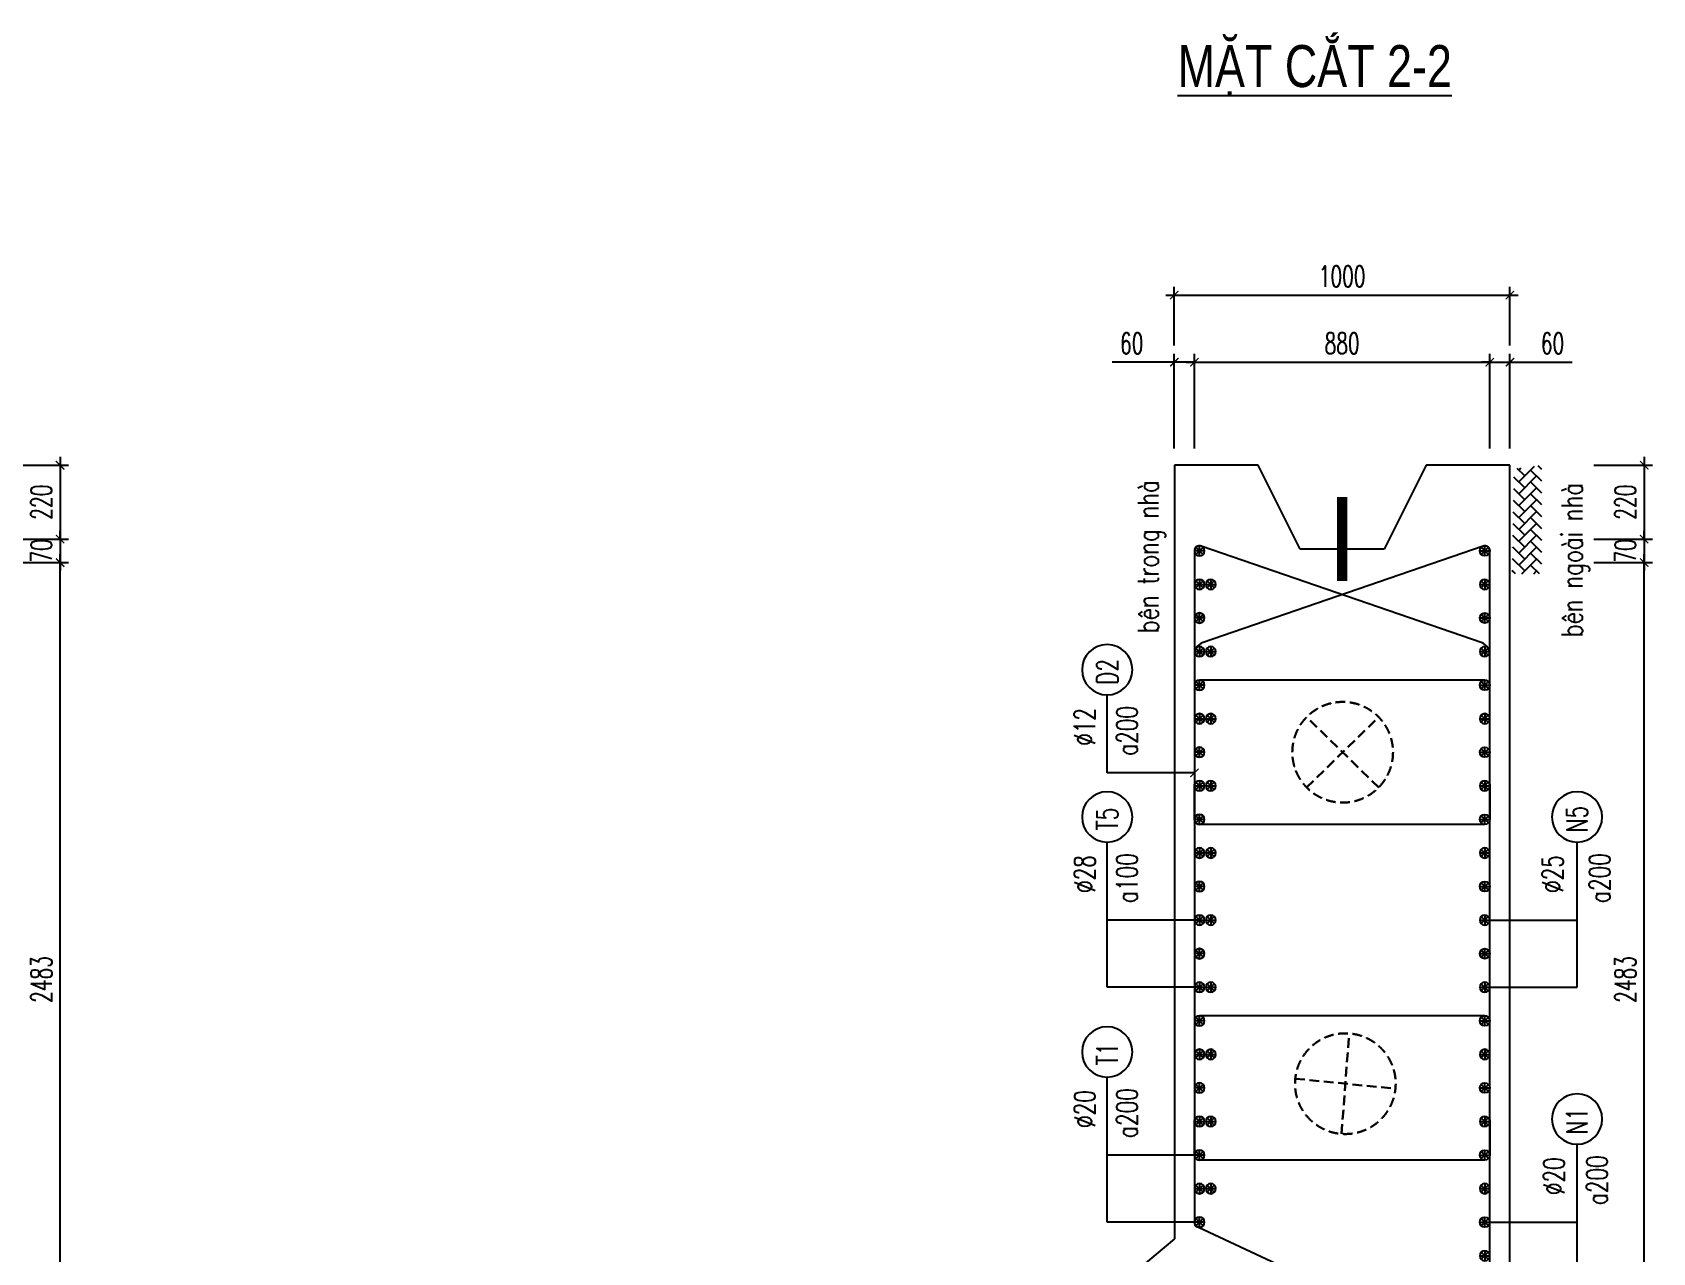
# Model space of a CAD drawing. Header units: millimetres. Extents: x -143483 to 1166745, y -1448440 to -1202244.
# Drawn here: x 840840 to 860151, y -1227956 to -1213416 of the extents above; entities that cross this region are included whole.
import ezdxf
from ezdxf.enums import TextEntityAlignment as Align

# ---------------------------------------------------------------- set-up
doc = ezdxf.new("R2010")
doc.units = ezdxf.units.MM
doc.header["$LTSCALE"] = 30
doc.header["$PDMODE"] = 3
doc.linetypes.add('DASHED', pattern=[19.05, 12.7, -6.35])
doc.layers.get('0').update_dxf_attribs({"lineweight": 9})
doc.layers.get('Defpoints').update_dxf_attribs({"lineweight": 9})
for name, color, linetype in [('ccu11-Cotthep', 9, 'Continuous'), ('ccu11-Dim', 8, 'Continuous'), ('ccu11-Hatch', 8, 'Continuous'), ('ccu11-Text', 31, 'Continuous'), ('ccu11-Thep', 4, 'Continuous'), ('ccu11-Thep doc', 4, 'Continuous'), ('ccu11-Thepdai', 6, 'Continuous'), ('Xref_ST_MBDV Cot vach 30.7.2022$0$Xref_ST_MBDV Cot vach 30.7.2022|Xref_ST_MBDV Cot vach 30.7.2022|Xref_ST_MBDV Cot vach 30.7.2022|Xref_ST_MBDV Cot vach 30.7.2022|ccu12-Thay', 7, 'Continuous')]:
    doc.layers.add(name, color=color, linetype=linetype)
doc.layers.add('ccu11-Khuat', color=9, linetype='DASHED', lineweight=30)
doc.layers.add('Vicom_thep doc', color=1, linetype='Continuous', lineweight=35)
doc.styles.add('ccu11-dim', font='vnsimli.shx', dxfattribs={"width": 0.65, "bigfont": 'bigfont.shx'})
doc.styles.add('ccu11-VnAvH-B', font='VHAVANB.TTF')
doc.styles.add('ccu11-vnsimli', font='vnsimli.shx', dxfattribs={"width": 0.8, "bigfont": 'vns.shx'})
doc.styles.add('ccu11-vnsimple', font='vnsimple.shx', dxfattribs={"bigfont": 'bigfont.shx'})
doc.styles.add('ccu11_simli', font='vnsimli.shx', dxfattribs={"width": 0.8})
doc.dimstyles.new('ccu11-100', dxfattribs={"dimscale": 100, "dimtxt": 2.5, "dimasz": 1, "dimexe": 1, "dimexo": 2, "dimgap": 1, "dimtad": 1, "dimdec": 0, "dimdsep": 46, "dimtxsty": 'ccu11-dim', "dimblk": 'ARCHTICK', "dimcen": -1, "dimdle": 1, "dimclrd": 256, "dimclre": 256, "dimclrt": 3, "dimadec": 0, "dimazin": 2, "dimtfac": 0.1, "dimtdec": 0, "dimtmove": 0, "dimatfit": 1, "dimldrblk": 'ARCHTICK', "dimfxl": 0, "dimtvp": 0.833333, "dimtolj": 1, "dimtzin": 12, "dimarcsym": 0})
doc.dimstyles.new('ccu11-100x4', dxfattribs={"dimscale": 100, "dimtxt": 2.5, "dimasz": 1, "dimexe": 1, "dimexo": 2, "dimgap": 1, "dimtad": 1, "dimdec": 0, "dimlfac": 0.25, "dimdsep": 46, "dimtxsty": 'ccu11-dim', "dimblk": 'ARCHTICK', "dimcen": -1, "dimdle": 1, "dimclrd": 256, "dimclre": 256, "dimclrt": 3, "dimadec": 0, "dimazin": 2, "dimtfac": 0.1, "dimtdec": 0, "dimtmove": 0, "dimatfit": 1, "dimldrblk": 'ARCHTICK', "dimfxl": 0, "dimtvp": 0.833333, "dimtolj": 1, "dimtzin": 12, "dimarcsym": 0})

# ---------------------------------------------------------------- blocks, each defined once
blk = doc.blocks.new('_ARCHTICK')
at = {"color": 0, "linetype": 'ByBlock', "const_width": 0.15}
blk.add_lwpolyline([(-0.5, -0.5), (0.5, 0.5)], dxfattribs=at)
blk = doc.blocks.new('*D3131')
at = {"layer": 'ccu11-Dim', "linetype": 'ByBlock', "lineweight": -2, "ltscale": 30, "transparency": 16777216}
for p, q in [((841171, -1218474), (841171, -1219554)), ((840571, -1218574), (841271, -1218574)), ((840571, -1219454), (841271, -1219454))]:
    blk.add_line(p, q, dxfattribs=at)
at = {"layer": 'Defpoints', "color": 0, "linetype": 'ByBlock', "ltscale": 30, "transparency": 16777216}
for p in [(840371, -1218574), (840371, -1219454), (841171, -1219454)]:
    blk.add_point(p, dxfattribs=at)
at = {"layer": 'ccu11-Dim', "linetype": 'ByBlock', "lineweight": -2, "ltscale": 30, "transparency": 16777216, "xscale": 100, "yscale": 100, "zscale": 100}
for p, rotation in [((841171, -1218574), 90), ((841171, -1219454), 270)]:
    blk.add_blockref('_ARCHTICK', p, dxfattribs=dict(at, rotation=rotation))
at = {"layer": 'ccu11-Dim', "color": 3, "linetype": 'ByBlock', "ltscale": 30, "transparency": 16777216, "insert": (840946, -1219014), "char_height": 250, "attachment_point": 5, "rotation": 90, "style": 'ccu11-dim'}
blk.add_mtext('\\A1;220', dxfattribs=at)
blk = doc.blocks.new('*D3132')
at = {"layer": 'ccu11-Dim', "linetype": 'ByBlock', "lineweight": -2, "ltscale": 30, "transparency": 16777216}
for p, q in [((840571, -1219454), (841271, -1219454)), ((841171, -1219454), (841171, -1219354)), ((841171, -1219454), (841171, -1219734)), ((840571, -1219734), (841271, -1219734)), ((841171, -1219734), (841171, -1219834))]:
    blk.add_line(p, q, dxfattribs=at)
at = {"layer": 'Defpoints', "color": 0, "linetype": 'ByBlock', "ltscale": 30, "transparency": 16777216}
for p in [(840371, -1219454), (840371, -1219734), (841171, -1219734)]:
    blk.add_point(p, dxfattribs=at)
at = {"layer": 'ccu11-Dim', "linetype": 'ByBlock', "lineweight": -2, "ltscale": 30, "transparency": 16777216, "xscale": 100, "yscale": 100, "zscale": 100}
for p, rotation in [((841171, -1219454), 270), ((841171, -1219734), 90)]:
    blk.add_blockref('_ARCHTICK', p, dxfattribs=dict(at, rotation=rotation))
at = {"layer": 'ccu11-Dim', "color": 3, "linetype": 'ByBlock', "ltscale": 30, "transparency": 16777216, "insert": (840946, -1219594), "char_height": 250, "attachment_point": 5, "rotation": 90, "style": 'ccu11-dim'}
blk.add_mtext('\\A1;70', dxfattribs=at)
blk = doc.blocks.new('*D3133')
at = {"layer": 'ccu11-Dim', "linetype": 'ByBlock', "lineweight": -2, "ltscale": 30, "transparency": 16777216}
for p, q in [((841171, -1229767), (841171, -1219634)), ((840571, -1219734), (841271, -1219734)), ((840571, -1229667), (841271, -1229667))]:
    blk.add_line(p, q, dxfattribs=at)
at = {"layer": 'Defpoints', "color": 0, "linetype": 'ByBlock', "ltscale": 30, "transparency": 16777216}
for p in [(840371, -1219734), (841171, -1219734), (840371, -1229667)]:
    blk.add_point(p, dxfattribs=at)
at = {"layer": 'ccu11-Dim', "linetype": 'ByBlock', "lineweight": -2, "ltscale": 30, "transparency": 16777216, "xscale": 100, "yscale": 100, "zscale": 100}
for p, rotation in [((841171, -1219734), 90), ((841171, -1229667), 270)]:
    blk.add_blockref('_ARCHTICK', p, dxfattribs=dict(at, rotation=rotation))
at = {"layer": 'ccu11-Dim', "color": 3, "linetype": 'ByBlock', "ltscale": 30, "transparency": 16777216, "insert": (840946, -1224701), "char_height": 250, "attachment_point": 5, "rotation": 90, "style": 'ccu11-dim'}
blk.add_mtext('\\A1;2483', dxfattribs=at)
blk = doc.blocks.new('*D3141')
at = {"layer": 'ccu11-Dim', "linetype": 'ByBlock', "lineweight": -2, "ltscale": 30, "transparency": 16777216}
for p, q in [((854451, -1217346), (853712, -1217346)), ((854451, -1218374), (854451, -1217246)), ((854691, -1217346), (854451, -1217346)), ((854691, -1218374), (854691, -1217246)), ((854691, -1217346), (854791, -1217346))]:
    blk.add_line(p, q, dxfattribs=at)
at = {"layer": 'Defpoints', "color": 0, "linetype": 'ByBlock', "ltscale": 30, "transparency": 16777216}
for p in [(854691, -1217346), (854451, -1218574), (854691, -1218574)]:
    blk.add_point(p, dxfattribs=at)
at = {"layer": 'ccu11-Dim', "linetype": 'ByBlock', "lineweight": -2, "ltscale": 30, "transparency": 16777216, "xscale": 100, "yscale": 100, "zscale": 100}
blk.add_blockref('_ARCHTICK', (854451, -1217346), dxfattribs=at)
at = {"layer": 'ccu11-Dim', "linetype": 'ByBlock', "lineweight": -2, "ltscale": 30, "transparency": 16777216, "xscale": 100, "yscale": 100, "zscale": 100, "rotation": 180}
blk.add_blockref('_ARCHTICK', (854691, -1217346), dxfattribs=at)
at = {"layer": 'ccu11-Dim', "color": 3, "linetype": 'ByBlock', "ltscale": 30, "transparency": 16777216, "insert": (853943, -1217121), "char_height": 250, "attachment_point": 5, "style": 'ccu11-dim'}
blk.add_mtext('\\A1;60', dxfattribs=at)
blk = doc.blocks.new('*D3142')
at = {"layer": 'ccu11-Dim', "linetype": 'ByBlock', "lineweight": -2, "ltscale": 30, "transparency": 16777216}
for p, q in [((854591, -1217346), (858311, -1217346)), ((854691, -1218374), (854691, -1217246)), ((858211, -1218374), (858211, -1217246))]:
    blk.add_line(p, q, dxfattribs=at)
at = {"layer": 'Defpoints', "color": 0, "linetype": 'ByBlock', "ltscale": 30, "transparency": 16777216}
for p in [(858211, -1217346), (854691, -1218574), (858211, -1218574)]:
    blk.add_point(p, dxfattribs=at)
at = {"layer": 'ccu11-Dim', "linetype": 'ByBlock', "lineweight": -2, "ltscale": 30, "transparency": 16777216, "xscale": 100, "yscale": 100, "zscale": 100, "rotation": 180}
blk.add_blockref('_ARCHTICK', (854691, -1217346), dxfattribs=at)
at = {"layer": 'ccu11-Dim', "linetype": 'ByBlock', "lineweight": -2, "ltscale": 30, "transparency": 16777216, "xscale": 100, "yscale": 100, "zscale": 100}
blk.add_blockref('_ARCHTICK', (858211, -1217346), dxfattribs=at)
at = {"layer": 'ccu11-Dim', "color": 3, "linetype": 'ByBlock', "ltscale": 30, "transparency": 16777216, "insert": (856451, -1217121), "char_height": 250, "attachment_point": 5, "style": 'ccu11-dim'}
blk.add_mtext('\\A1;880', dxfattribs=at)
blk = doc.blocks.new('*D3143')
at = {"layer": 'ccu11-Dim', "linetype": 'ByBlock', "lineweight": -2, "ltscale": 30, "transparency": 16777216}
for p, q in [((858211, -1217346), (858111, -1217346)), ((858211, -1218374), (858211, -1217246)), ((858211, -1217346), (858451, -1217346)), ((858451, -1218374), (858451, -1217246)), ((858451, -1217346), (859191, -1217346))]:
    blk.add_line(p, q, dxfattribs=at)
at = {"layer": 'Defpoints', "color": 0, "linetype": 'ByBlock', "ltscale": 30, "transparency": 16777216}
for p in [(858211, -1217346), (858211, -1218574), (858451, -1218574)]:
    blk.add_point(p, dxfattribs=at)
at = {"layer": 'ccu11-Dim', "linetype": 'ByBlock', "lineweight": -2, "ltscale": 30, "transparency": 16777216, "xscale": 100, "yscale": 100, "zscale": 100}
blk.add_blockref('_ARCHTICK', (858211, -1217346), dxfattribs=at)
at = {"layer": 'ccu11-Dim', "linetype": 'ByBlock', "lineweight": -2, "ltscale": 30, "transparency": 16777216, "xscale": 100, "yscale": 100, "zscale": 100, "rotation": 180}
blk.add_blockref('_ARCHTICK', (858451, -1217346), dxfattribs=at)
at = {"layer": 'ccu11-Dim', "color": 3, "linetype": 'ByBlock', "ltscale": 30, "transparency": 16777216, "insert": (858959, -1217121), "char_height": 250, "attachment_point": 5, "style": 'ccu11-dim'}
blk.add_mtext('\\A1;60', dxfattribs=at)
blk = doc.blocks.new('*D3144')
at = {"layer": 'ccu11-Dim', "linetype": 'ByBlock', "lineweight": -2, "ltscale": 30, "transparency": 16777216}
for p, q in [((854351, -1216546), (858551, -1216546)), ((854451, -1217146), (854451, -1216446)), ((858451, -1217146), (858451, -1216446))]:
    blk.add_line(p, q, dxfattribs=at)
at = {"layer": 'Defpoints', "color": 0, "linetype": 'ByBlock', "ltscale": 30, "transparency": 16777216}
for p in [(858451, -1216546), (854451, -1217346), (858451, -1217346)]:
    blk.add_point(p, dxfattribs=at)
at = {"layer": 'ccu11-Dim', "linetype": 'ByBlock', "lineweight": -2, "ltscale": 30, "transparency": 16777216, "xscale": 100, "yscale": 100, "zscale": 100, "rotation": 180}
blk.add_blockref('_ARCHTICK', (854451, -1216546), dxfattribs=at)
at = {"layer": 'ccu11-Dim', "linetype": 'ByBlock', "lineweight": -2, "ltscale": 30, "transparency": 16777216, "xscale": 100, "yscale": 100, "zscale": 100}
blk.add_blockref('_ARCHTICK', (858451, -1216546), dxfattribs=at)
at = {"layer": 'ccu11-Dim', "color": 3, "linetype": 'ByBlock', "ltscale": 30, "transparency": 16777216, "insert": (856451, -1216321), "char_height": 250, "attachment_point": 5, "style": 'ccu11-dim'}
blk.add_mtext('\\A1;1000', dxfattribs=at)
blk = doc.blocks.new('MCT')
at = {"ltscale": 0.005}
for p, q in [((-0.49, 0), (0.49, 0)), ((0.35, -0.35), (-0.35, 0.35)), ((-0.35, -0.35), (0.35, 0.35)), ((0, -0.49), (0, 0.49))]:
    blk.add_line(p, q, dxfattribs=at)
blk.add_circle((0, 0), 0.492, dxfattribs=at)
blk = doc.blocks.new('*U1194')
at = {"layer": 'ccu11-Thep doc', "xscale": -121.9200000001001, "yscale": 121.9200000001001, "zscale": 121.92, "rotation": 270}
blk.add_blockref('MCT', (0, 0), dxfattribs=at)
blk = doc.blocks.new('*U1195')
at = {"layer": 'ccu11-Thep doc', "color": 0, "linetype": 'ByBlock', "lineweight": -2, "transparency": 16777216}
for p in [(0, 0), (800, 0), (1600, 0), (2400, 0), (3200, 0), (4000, 0), (4800, 0), (5600, 0), (6400, 0), (7200, 0), (8000, 0), (8800, 0), (9600, 0)]:
    blk.add_blockref('*U1194', p, dxfattribs=at)
blk = doc.blocks.new('*U1196')
at = {"layer": 'ccu11-Thep doc', "xscale": -121.9200000001001, "yscale": 121.9200000001001, "zscale": 121.92, "rotation": 270}
blk.add_blockref('MCT', (0, 0), dxfattribs=at)
blk = doc.blocks.new('*U1197')
at = {"layer": 'ccu11-Thep doc', "color": 0, "linetype": 'ByBlock', "lineweight": -2, "transparency": 16777216}
for p in [(0, 0), (800, 0), (1600, 0), (2400, 0), (3200, 0), (4000, 0), (4800, 0), (5600, 0), (6400, 0), (7200, 0), (8000, 0)]:
    blk.add_blockref('*U1196', p, dxfattribs=at)
blk = doc.blocks.new('*D3145')
at = {"layer": 'ccu11-Dim', "linetype": 'ByBlock', "lineweight": -2, "ltscale": 30, "transparency": 16777216}
for p, q in [((860051, -1218474), (860051, -1219554)), ((859451, -1218574), (860151, -1218574)), ((859451, -1219454), (860151, -1219454))]:
    blk.add_line(p, q, dxfattribs=at)
at = {"layer": 'Defpoints', "color": 0, "linetype": 'ByBlock', "ltscale": 30, "transparency": 16777216}
for p in [(859251, -1218574), (859251, -1219454), (860051, -1219454)]:
    blk.add_point(p, dxfattribs=at)
at = {"layer": 'ccu11-Dim', "linetype": 'ByBlock', "lineweight": -2, "ltscale": 30, "transparency": 16777216, "xscale": 100, "yscale": 100, "zscale": 100}
for p, rotation in [((860051, -1218574), 90), ((860051, -1219454), 270)]:
    blk.add_blockref('_ARCHTICK', p, dxfattribs=dict(at, rotation=rotation))
at = {"layer": 'ccu11-Dim', "color": 3, "linetype": 'ByBlock', "ltscale": 30, "transparency": 16777216, "insert": (859826, -1219014), "char_height": 250, "attachment_point": 5, "rotation": 90, "style": 'ccu11-dim'}
blk.add_mtext('\\A1;220', dxfattribs=at)
blk = doc.blocks.new('*D3146')
at = {"layer": 'ccu11-Dim', "linetype": 'ByBlock', "lineweight": -2, "ltscale": 30, "transparency": 16777216}
for p, q in [((859451, -1219454), (860151, -1219454)), ((860051, -1219454), (860051, -1219354)), ((860051, -1219454), (860051, -1219734)), ((859451, -1219734), (860151, -1219734)), ((860051, -1219734), (860051, -1219834))]:
    blk.add_line(p, q, dxfattribs=at)
at = {"layer": 'Defpoints', "color": 0, "linetype": 'ByBlock', "ltscale": 30, "transparency": 16777216}
for p in [(859251, -1219454), (859251, -1219734), (860051, -1219734)]:
    blk.add_point(p, dxfattribs=at)
at = {"layer": 'ccu11-Dim', "linetype": 'ByBlock', "lineweight": -2, "ltscale": 30, "transparency": 16777216, "xscale": 100, "yscale": 100, "zscale": 100}
for p, rotation in [((860051, -1219454), 270), ((860051, -1219734), 90)]:
    blk.add_blockref('_ARCHTICK', p, dxfattribs=dict(at, rotation=rotation))
at = {"layer": 'ccu11-Dim', "color": 3, "linetype": 'ByBlock', "ltscale": 30, "transparency": 16777216, "insert": (859826, -1219594), "char_height": 250, "attachment_point": 5, "rotation": 90, "style": 'ccu11-dim'}
blk.add_mtext('\\A1;70', dxfattribs=at)
blk = doc.blocks.new('*D3147')
at = {"layer": 'ccu11-Dim', "linetype": 'ByBlock', "lineweight": -2, "ltscale": 30, "transparency": 16777216}
for p, q in [((860051, -1229767), (860051, -1219634)), ((859451, -1219734), (860151, -1219734)), ((859451, -1229667), (860151, -1229667))]:
    blk.add_line(p, q, dxfattribs=at)
at = {"layer": 'Defpoints', "color": 0, "linetype": 'ByBlock', "ltscale": 30, "transparency": 16777216}
for p in [(859251, -1219734), (860051, -1219734), (859251, -1229667)]:
    blk.add_point(p, dxfattribs=at)
at = {"layer": 'ccu11-Dim', "linetype": 'ByBlock', "lineweight": -2, "ltscale": 30, "transparency": 16777216, "xscale": 100, "yscale": 100, "zscale": 100}
for p, rotation in [((860051, -1219734), 90), ((860051, -1229667), 270)]:
    blk.add_blockref('_ARCHTICK', p, dxfattribs=dict(at, rotation=rotation))
at = {"layer": 'ccu11-Dim', "color": 3, "linetype": 'ByBlock', "ltscale": 30, "transparency": 16777216, "insert": (859826, -1224701), "char_height": 250, "attachment_point": 5, "rotation": 90, "style": 'ccu11-dim'}
blk.add_mtext('\\A1;2483', dxfattribs=at)
blk = doc.blocks.new('SHD')
at = {"layer": 'ccu11-Cotthep'}
blk.add_circle((300, 0), 300, dxfattribs=at)
at = {"layer": 'ccu11-Cotthep', "color": 31, "style": 'ccu11_simli', "width": 0.8}
blk.add_attdef('DK', text='', height=250, dxfattribs=at).set_placement((-101, 65), align=Align.BOTTOM_RIGHT)
blk.add_attdef('KH', text='', height=250, dxfattribs=at).set_placement((300, 0), align=Align.MIDDLE)
blk.add_attdef('KC', text='', height=250, dxfattribs=at).set_placement((-101, -142), align=Align.TOP_RIGHT)
blk = doc.blocks.new('ccu11_block_thep')
at = {"layer": 'ccu11-Thep', "color": 3}
for p, q in [((-0.4, 0), (0.4, 0)), ((-0.28, 0.28), (0.28, -0.28)), ((0.28, 0.28), (-0.28, -0.28)), ((0, 0.4), (0, -0.4))]:
    blk.add_line(p, q, dxfattribs=at)
at = {"layer": 'ccu11-Thep', "color": 1, "const_width": 0.0667}
blk.add_lwpolyline([(-0.4, 0, 1), (0.4, 0, 1), (-0.4, 0, 1)], format="xyb", dxfattribs=at)
at = {"layer": 'ccu11-Thep', "color": 1}
blk.add_circle((0, 0), 0.4, dxfattribs=at)
blk = doc.blocks.new('*U1202')
at = {"layer": 'Vicom_thep doc', "xscale": -150, "yscale": 150, "zscale": 150, "rotation": 180}
blk.add_blockref('ccu11_block_thep', (0, 0), dxfattribs=at)
blk = doc.blocks.new('*U1203')
at = {"layer": 'ccu11-Thep doc', "color": 0, "linetype": 'ByBlock', "lineweight": -2, "transparency": 16777216}
for p in [(0, 0), (800, 0), (1600, 0), (2400, 0), (3200, 0), (4000, 0), (4800, 0), (5600, 0), (6400, 0), (7200, 0), (8000, 0), (8800, 0)]:
    blk.add_blockref('*U1202', p, dxfattribs=at)
blk = doc.blocks.new('*U1204')
at = {"layer": 'Vicom_thep doc', "xscale": -150, "yscale": 150, "zscale": 150, "rotation": 180}
blk.add_blockref('ccu11_block_thep', (0, 0), dxfattribs=at)
blk = doc.blocks.new('*U1205')
at = {"layer": 'ccu11-Thep doc', "color": 0, "linetype": 'ByBlock', "lineweight": -2, "transparency": 16777216}
for p in [(0, 0), (800, 0), (1600, 0), (2400, 0), (3200, 0), (4000, 0), (4800, 0), (5600, 0), (6400, 0), (7200, 0)]:
    blk.add_blockref('*U1204', p, dxfattribs=at)
blk = doc.blocks.new('*U1206')
at = {"layer": 'Vicom_thep doc', "xscale": -150, "yscale": 150, "zscale": 150, "rotation": 180}
blk.add_blockref('ccu11_block_thep', (0, 0), dxfattribs=at)
blk = doc.blocks.new('*U1207')
at = {"layer": 'ccu11-Thep doc', "color": 0, "linetype": 'ByBlock', "lineweight": -2, "transparency": 16777216}
for p in [(0, 0), (800, 0), (1600, 0), (2400, 0), (3200, 0), (4000, 0), (4800, 0), (5600, 0), (6400, 0), (7200, 0)]:
    blk.add_blockref('*U1206', p, dxfattribs=at)

msp = doc.modelspace()

# ---------------------------------------------------------------- hatches: boundary and pattern name
at = {"layer": 'ccu11-Hatch', "ltscale": 10}
h = msp.add_hatch(dxfattribs=at)
h.set_pattern_fill('AR-HBONE', color=256, scale=25, angle=360, style=0)
h.set_pattern_definition([(135, (-917625.07, -4481717.1), (-3e-14, 141.4213562), [300, -100]), (45, (-917695.79, -4481646.39), (-3e-14, 141.4213562), [300, -100])])
h.paths.add_polyline_path([(858478.39, -1219866.6), (858831.12, -1219866.6), (858831.12, -1218574.24), (858499.82, -1218617.1)])

# ---------------------------------------------------------------- linework, layer by layer
at = {"layer": 'ccu11-Khuat', "ltscale": 0.3}
for p, q in [((856886.75, -1222413.36), (856028.04, -1221575.12)), ((856028.04, -1222413.36), (856886.75, -1221575.12)), ((856444.29, -1226541.93), (856534.45, -1225345.32)), ((855892.32, -1225884.13), (857086.41, -1226003.12))]:
    msp.add_line(p, q, dxfattribs=at)
for centre in [(856457.4, -1221994.24), (856489.37, -1225943.62)]:
    msp.add_circle(centre, 600, dxfattribs=at)
at = {"layer": 'ccu11-Thep', "const_width": 120}
msp.add_lwpolyline([(856451.03, -1219954.24), (856451.03, -1218954.24)], dxfattribs=at)
at = {"layer": 'ccu11-Thepdai'}
for points in [[(858211.03, -1221522.44), (858211.03, -1220801.97, 0.23620228), (858118.29, -1220690.21), (854771.53, -1219536.33, 0.5204497), (854691.03, -1219592.72), (854691.03, -1227604.24, 0.41421356), (854741.03, -1227654.24), (858161.03, -1229254.24, 0.41421356), (858211.03, -1229204.24), (858211.03, -1219592.72, 0.5204497), (858130.53, -1219536.33), (854783.78, -1220690.21, 0.23620228), (854691.03, -1220801.97), (854691.03, -1221522.44)], [(858211.03, -1221614.24), (858211.03, -1221194.24, 0.41421356), (858151.03, -1221134.24), (854751.03, -1221134.24, 0.41421356), (854691.03, -1221194.24), (854691.03, -1221614.24)], [(858211.03, -1222374.24), (858211.03, -1222794.24, -0.41421356), (858151.03, -1222854.24), (854751.03, -1222854.24, -0.41421356), (854691.03, -1222794.24), (854691.03, -1222374.24)], [(858211.03, -1225614.24), (858211.03, -1225194.24, 0.41421356), (858151.03, -1225134.24), (854751.03, -1225134.24, 0.41421356), (854691.03, -1225194.24), (854691.03, -1225614.24)], [(858211.03, -1226374.24), (858211.03, -1226794.24, -0.41421356), (858151.03, -1226854.24), (854751.03, -1226854.24, -0.41421356), (854691.03, -1226794.24), (854691.03, -1226374.24)]]:
    msp.add_lwpolyline(points, format="xyb", dxfattribs=at)
at = {"layer": 'Xref_ST_MBDV Cot vach 30.7.2022$0$Xref_ST_MBDV Cot vach 30.7.2022|Xref_ST_MBDV Cot vach 30.7.2022|Xref_ST_MBDV Cot vach 30.7.2022|Xref_ST_MBDV Cot vach 30.7.2022|ccu12-Thay', "ltscale": 10}
for p, q in [((855450.36, -1218574.24), (854451.03, -1218574.24)), ((854451.03, -1218574.24), (854451.03, -1227794.36)), ((855950.7, -1219574.91), (855450.36, -1218574.24)), ((857451.7, -1218574.24), (856951.37, -1219574.91)), ((858451.03, -1218574.24), (857451.7, -1218574.24)), ((858451.03, -1229667.12), (858451.03, -1218574.24)), ((856951.37, -1219574.91), (855950.7, -1219574.91)), ((854451.03, -1227794.36), (840940.98, -1239059.7))]:
    msp.add_line(p, q, dxfattribs=at)

# ---------------------------------------------------------------- block references
at = {"layer": 'ccu11-Cotthep'}
ref = msp.add_blockref('SHD', (853650.68, -1221311.07), dxfattribs=dict(at, xscale=-1, rotation=270))
ref.add_attrib('KH', 'D2', dxfattribs={"color": 31, "height": 250, "rotation": 90, "style": 'ccu11-vnsimple', "width": 0.7}).set_placement((853650.68, -1221036.07), align=Align.MIDDLE_CENTER)
ref.add_attrib('KC', 'a200', dxfattribs={"color": 31, "height": 250, "rotation": 90, "style": 'ccu11-vnsimple', "width": 0.7}).set_placement((853762.04, -1221739.65), align=Align.TOP_CENTER)
ref.add_attrib('DK', '`12', dxfattribs={"color": 31, "height": 250, "rotation": 90, "style": 'ccu11-vnsimple', "width": 0.7}).set_placement((853582.02, -1221691.85), align=Align.BOTTOM_CENTER)
ref = msp.add_blockref('SHD', (853650.68, -1223065.24), dxfattribs=dict(at, xscale=-1, rotation=270))
ref.add_attrib('KH', 'T5', dxfattribs={"color": 31, "height": 250, "rotation": 90, "style": 'ccu11-vnsimple', "width": 0.7}).set_placement((853650.68, -1222790.24), align=Align.MIDDLE_CENTER)
ref.add_attrib('KC', 'a100', dxfattribs={"color": 31, "height": 250, "rotation": 90, "style": 'ccu11-vnsimple', "width": 0.7}).set_placement((853761.17, -1223493.82), align=Align.TOP_CENTER)
ref.add_attrib('DK', '`28', dxfattribs={"color": 31, "height": 250, "rotation": 90, "style": 'ccu11-vnsimple', "width": 0.7}).set_placement((853584.14, -1223446.02), align=Align.BOTTOM_CENTER)
ref = msp.add_blockref('SHD', (859251.39, -1223065.24), dxfattribs=dict(at, xscale=-1, rotation=270))
ref.add_attrib('KH', 'N5', dxfattribs={"color": 31, "height": 250, "rotation": 90, "style": 'ccu11-vnsimple', "width": 0.7}).set_placement((859251.39, -1222790.24), align=Align.MIDDLE_CENTER)
ref.add_attrib('KC', 'a200', dxfattribs={"color": 31, "height": 250, "rotation": 90, "style": 'ccu11-vnsimple', "width": 0.7}).set_placement((859394.31, -1223493.82), align=Align.TOP_CENTER)
ref.add_attrib('DK', '`25', dxfattribs={"color": 31, "height": 250, "rotation": 90, "style": 'ccu11-vnsimple', "width": 0.7}).set_placement((859160.46, -1223446.02), align=Align.BOTTOM_CENTER)
ref = msp.add_blockref('SHD', (853650.68, -1225865.24), dxfattribs=dict(at, xscale=-1, rotation=270))
ref.add_attrib('KH', 'T1', dxfattribs={"color": 31, "height": 250, "rotation": 90, "style": 'ccu11-vnsimple', "width": 0.7}).set_placement((853650.68, -1225590.24), align=Align.MIDDLE_CENTER)
ref.add_attrib('KC', 'a200', dxfattribs={"color": 31, "height": 250, "rotation": 90, "style": 'ccu11-vnsimple', "width": 0.7}).set_placement((853761.17, -1226293.82), align=Align.TOP_CENTER)
ref.add_attrib('DK', '`20', dxfattribs={"color": 31, "height": 250, "rotation": 90, "style": 'ccu11-vnsimple', "width": 0.7}).set_placement((853584.14, -1226246.02), align=Align.BOTTOM_CENTER)
ref = msp.add_blockref('SHD', (859251.39, -1226665.24), dxfattribs=dict(at, xscale=-1, rotation=270))
ref.add_attrib('KH', 'N1', dxfattribs={"color": 31, "height": 250, "rotation": 90, "style": 'ccu11-vnsimple', "width": 0.7}).set_placement((859251.39, -1226390.24), align=Align.MIDDLE_CENTER)
ref.add_attrib('KC', 'a200', dxfattribs={"color": 31, "height": 250, "rotation": 90, "style": 'ccu11-vnsimple', "width": 0.7}).set_placement((859362.05, -1227093.82), align=Align.TOP_CENTER)
ref.add_attrib('DK', '`20', dxfattribs={"color": 31, "height": 250, "rotation": 90, "style": 'ccu11-vnsimple', "width": 0.7}).set_placement((859175.98, -1227046.02), align=Align.BOTTOM_CENTER)
at = {"layer": 'ccu11-Thep doc'}
for name, p, rotation in [('*U1197', (854751.03, -1227594.24), 90.00000000000001), ('*U1205', (854751.03, -1219994.24), 270), ('*U1207', (854884.97, -1219994.24), 270), ('*U1203', (858151.03, -1219994.24), 270)]:
    msp.add_blockref(name, p, dxfattribs=dict(at, rotation=rotation))
at = {"layer": 'ccu11-Thep doc', "xscale": -1, "rotation": 270}
msp.add_blockref('*U1195', (858151.03, -1229194.24), dxfattribs=at)

# ---------------------------------------------------------------- texts
at = {"layer": 'ccu11-Text', "color": 2, "style": 'ccu11-VnAvH-B', "width": 0.8}
msp.add_text('%%UmÆt c¾t 2-2', height=500, dxfattribs=at).set_placement((856124.82, -1214067.24), align=Align.CENTER)
at = {"layer": 'ccu11-Text', "linetype": 'Continuous', "style": 'ccu11-vnsimli', "width": 0.75}
for s, p in [('bªn trong nhµ', (854264.06, -1219661.65)), ('bªn ngoµi nhµ', (859314.82, -1219701.83))]:
    msp.add_text(s, height=250, rotation=90, dxfattribs=at).set_placement(p, align=Align.CENTER)

# ---------------------------------------------------------------- dimensions: what is measured, and where the dimension line sits
at = {"layer": 'ccu11-Dim', "linetype": 'ByBlock', "ltscale": 30}
for base, p1, p2, angle, picture, middle in [((858451.03, -1216545.84), (854451.03, -1217345.84), (858451.03, -1217345.84), 180, '*D3144', (856451.03, -1216320.84)), ((841171.22, -1219454.24), (840371.22, -1218574.24), (840371.22, -1219454.24), 90, '*D3131', (840946.22, -1219014.24)), ((860051.39, -1219454.24), (859251.39, -1218574.24), (859251.39, -1219454.24), 90, '*D3145', (859826.39, -1219014.24)), ((841171.22, -1219734.24), (840371.22, -1229667.12), (840371.22, -1219734.24), 90, '*D3133', (840946.22, -1224700.68)), ((860051.39, -1219734.24), (859251.39, -1229667.12), (859251.39, -1219734.24), 90, '*D3147', (859826.39, -1224700.68))]:
    dim = msp.add_linear_dim(base=base, p1=p1, p2=p2, angle=angle, dimstyle='ccu11-100x4', dxfattribs=at)
    dim.commit()
    dim.dimension.update_dxf_attribs({"geometry": picture, "text_midpoint": middle})
dim = msp.add_linear_dim(base=(854691.03, -1217345.84), p1=(854451.03, -1218574.24), p2=(854691.03, -1218574.24), angle=180, dimstyle='ccu11-100x4', dxfattribs=at)
dim.commit()
dim.dimension.update_dxf_attribs({"geometry": '*D3141', "text_midpoint": (853943.05, -1217345.84), "dimtype": 160})
for base, p1, p2, angle, override, picture, middle in [((858211.03, -1217345.84), (854691.03, -1218574.24), (858211.03, -1218574.24), 180, {"dimtmove": 1}, '*D3142', (856451.03, -1217120.84)), ((841171.22, -1219734.24), (840371.22, -1219454.24), (840371.22, -1219734.24), 90, {"dimtix": 1}, '*D3132', (840946.22, -1219594.24)), ((860051.39, -1219734.24), (859251.39, -1219454.24), (859251.39, -1219734.24), 90, {"dimtix": 1}, '*D3146', (859826.39, -1219594.24))]:
    dim = msp.add_linear_dim(base=base, p1=p1, p2=p2, angle=angle, dimstyle='ccu11-100x4', override=override, dxfattribs=at)
    dim.commit()
    dim.dimension.update_dxf_attribs({"geometry": picture, "text_midpoint": middle})
dim = msp.add_linear_dim(base=(858211.03, -1217345.84), p1=(858451.03, -1218574.24), p2=(858211.03, -1218574.24), dimstyle='ccu11-100x4', dxfattribs=at)
dim.commit()
dim.dimension.update_dxf_attribs({"geometry": '*D3143', "text_midpoint": (858959.02, -1217345.84), "dimtype": 160})

# ---------------------------------------------------------------- leaders
at = {"layer": 'ccu11-Cotthep', "linetype": 'ByBlock', "ltscale": 30}
msp.add_leader([(854691.03, -1222240.07), (853650.68, -1222240.07), (853650.68, -1221311.07)], dimstyle='ccu11-100x4', dxfattribs=at)
at = {"layer": 'ccu11-Cotthep'}
for points in [[(854751.03, -1224794.24), (853650.68, -1224794.24), (853650.68, -1223065.24)], [(854751.03, -1223994.24), (853650.68, -1223994.24), (853650.68, -1223065.24)], [(858151.03, -1224794.24), (859251.39, -1224794.24), (859251.39, -1223065.24)], [(858151.03, -1223994.24), (859251.39, -1223994.24), (859251.39, -1223065.24)], [(854751.03, -1227594.24), (853650.68, -1227594.24), (853650.68, -1225865.24)], [(854751.03, -1226794.24), (853650.68, -1226794.24), (853650.68, -1225865.24)], [(858151.03, -1228394.24), (859251.39, -1228394.24), (859251.39, -1226665.24)], [(858151.03, -1227594.24), (859251.39, -1227594.24), (859251.39, -1226665.24)]]:
    msp.add_leader(points, dimstyle='ccu11-100', override={"dimasz": 1.5, "dimgap": 1, "dimtad": 0, "dimldrblk": 'None', "dimfxl": 3, "dimfxlon": 1, "dimtfill": 1, "dimarcsym": 1}, dxfattribs=at)

doc.saveas('drawing.dxf')
